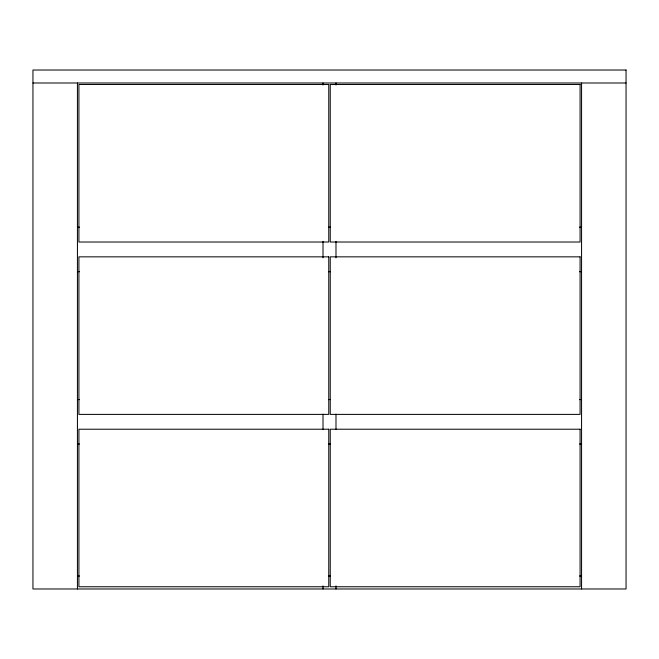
<?xml version="1.0" encoding="UTF-8"?>
<svg xmlns="http://www.w3.org/2000/svg" width="659" height="659" viewBox="0 0 659 659"><rect width="100%" height="100%" fill="white"/><g stroke="black" fill="none" stroke-linecap="round" stroke-linejoin="round"><path stroke-width="0.99" d="M32.95 82.993L626.05 82.993M77.433 227.19L79.492 227.19M328.47 227.19L330.53 227.19M579.508 227.19L581.567 227.19M77.433 271.673L79.492 271.673M328.47 271.673L330.53 271.673M579.508 271.673L581.567 271.673M77.433 399.56L79.492 399.56M328.47 399.56L330.53 399.56M579.508 399.56L581.567 399.56M77.433 444.042L79.492 444.042M328.47 444.042L330.53 444.042M579.508 444.042L581.567 444.042M77.433 576.007L79.492 576.007M328.47 576.007L330.53 576.007M579.508 576.007L581.567 576.007M581.567 82.993L581.567 588.981M335.991 82.993L335.991 85.052M335.991 241.375L335.991 257.826M335.991 414.149L335.991 429.577M335.991 585.892L335.991 588.981M323.009 82.993L323.009 85.052M323.009 241.375L323.009 257.826M323.009 414.149L323.009 429.577M323.009 585.892L323.009 588.981M77.433 82.993L77.433 588.981M626.05 70.019L32.95 70.019L32.95 588.981L626.05 588.981L626.05 70.019M328.759 84.476L78.915 84.476L78.915 242.018L328.759 242.018L328.759 84.476M580.085 84.476L330.241 84.476L330.241 242.018L580.085 242.018L580.085 84.476M328.759 256.845L78.915 256.845L78.915 414.387L328.759 414.387L328.759 256.845M580.085 256.845L330.241 256.845L330.241 414.387L580.085 414.387L580.085 256.845M328.759 429.215L78.915 429.215L78.915 586.757L328.759 586.757L328.759 429.215M580.085 429.215L330.241 429.215L330.241 586.757L580.085 586.757L580.085 429.215"/></g></svg>
